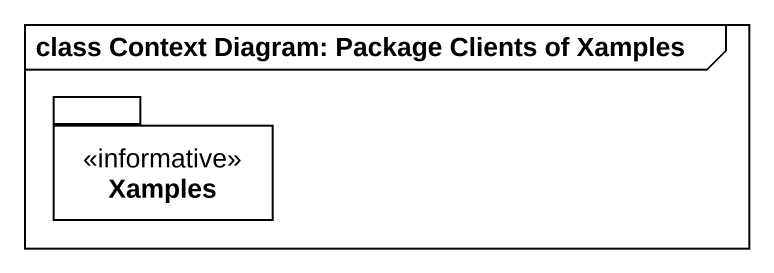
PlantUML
@startuml
mainframe class Context Diagram: Package Clients of Xamples
package Xamples <<informative>> {
}
@enduml
